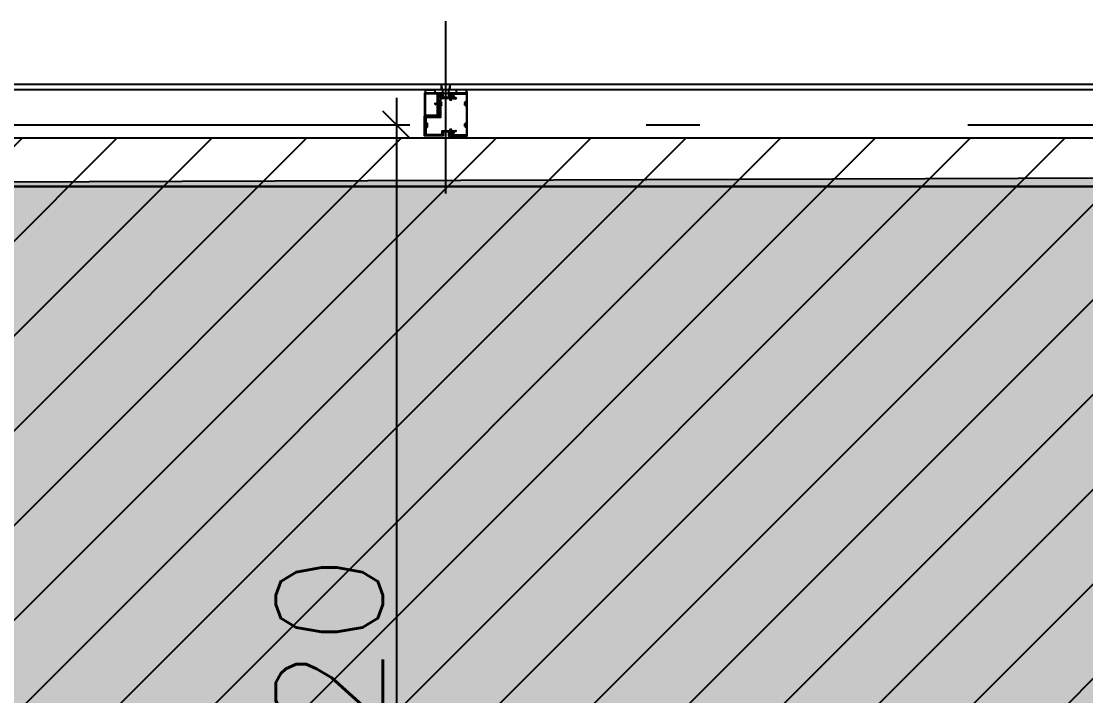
# Model space of a CAD drawing. Header units: millimetres. Extents: x 182 to 575, y -105 to 95.
# Drawn here: x 314.874 to 316.859, y -42.518 to -41.261 of the extents above; entities that cross this region are included whole.
import ezdxf

# ---------------------------------------------------------------- set-up
doc = ezdxf.new("R2010")
doc.units = ezdxf.units.MM
doc.header["$MEASUREMENT"] = 0
doc.linetypes.add('DASHDOT', pattern=[1, 0.5, -0.25, 0, -0.25])
doc.linetypes.add('XR_BL2_AND_MON-REV15$0$DASHDOT', pattern=[1, 0.5, -0.25, 0, -0.25])
for name, color, linetype in [('base', 253, 'Continuous'), ('construir', 10, 'Continuous'), ('Cota Nivel', 1, 'Continuous'), ('EIXOS', 31, 'DASHDOT'), ('FORRO', 253, 'Continuous'), ('XR_BL2_AND_MON-REV15$0$EIXOS_PERFIL', 181, 'XR_BL2_AND_MON-REV15$0$DASHDOT')]:
    doc.layers.add(name, color=color, linetype=linetype)
doc.layers.add('eletroduto eletrica', color=152, linetype='EL', lineweight=30)
doc.styles.add('SIMPLEX', font='simplex', dxfattribs={"height": 0.2})
doc.styles.get("Standard").update_dxf_attribs({"font": 'romans.shx'})
doc.linetypes.add('EL', pattern='A,0.5,-0.2,["EL",Standard,S=0.1,R=0,X=-0.08,Y=-0.05],-0.175', length=0.875)
doc.dimstyles.new('SA-25', dxfattribs={"dimtxt": 0.05, "dimasz": 0.05, "dimexe": 0.025, "dimexo": 0.05, "dimgap": 0.025, "dimtad": 1, "dimzin": 4, "dimdsep": 46, "dimtxsty": 'SIMPLEX', "dimblk": 'OBLIQUE', "dimcen": 0.025, "dimdle": 0.05, "dimclrt": 2, "dimaunit": 1, "dimadec": 3, "dimazin": 0, "dimtfac": 1, "dimtofl": 0, "dimtmove": 0, "dimatfit": 3, "dimldrblk": 'OPEN30', "dimfxl": 1, "dimtolj": 1, "dimtzin": 0, "dimarcsym": 0})

# ---------------------------------------------------------------- blocks, each defined once
blk = doc.blocks.new('XR_BL2_AND_MON-REV15$0$PERFIL_UNIT_ALCOA')
at = {"color": 1}
for p, q in [((-32.91961753182113, 82.69933568593115), (-31.7767175314948, 82.69933568593115)), ((-32.91961753182113, 75.74933568574488), (-32.91961753182113, 82.69933568593115)), ((-31.60281753074378, 79.65883568534628), (-31.60281753074378, 78.78993568522856)), ((-30.90791753167287, 79.65883568534628), (-31.60281753074378, 79.65883568534628)), ((-30.90791753167287, 81.83053568610922), (-30.90791753167287, 79.65883568534628)), ((-6.787240142934024, 94.73185392376035), (-9.38714418001473, 94.72592931380495)), ((-6.787240142934024, 94.73185392376035), (-9.38714418001473, 94.72592931380495)), ((-9.193908070679754, 91.60879497369751), (-5.469721206463873, 91.92512117279693)), ((-8.016974386293441, 95.88122871518135), (-7.037024117540568, 96.86117898253724)), ((-8.016974386293441, 96.3054927829653), (-7.461288190446794, 96.86117898253724)), ((-8.016974386293441, 96.72975685354322), (-7.88555225962773, 96.86117898253724)), ((-8.016974386293441, 95.88122871518135), (-7.037024117540568, 96.86117898253724)), ((-8.016974386293441, 96.3054927829653), (-7.461288190446794, 96.86117898253724)), ((-8.016974386293441, 96.72975685354322), (-7.88555225962773, 96.86117898253724)), ((-6.889913445338607, 95.65445733582601), (-8.016974386293441, 96.7815182749182)), ((-6.889913445338607, 95.65445733582601), (-8.016974386293441, 96.7815182749182)), ((-7.314177518710494, 95.65445733582601), (-8.016974386293441, 96.3572542029433)), ((-7.314177518710494, 95.65445733582601), (-8.016974386293441, 96.3572542029433)), ((-7.738441586494446, 95.65445733582601), (-8.016974386293441, 95.93299013702199)), ((-7.738441586494446, 95.65445733582601), (-8.016974386293441, 95.93299013702199)), ((-7.819481699727476, 95.65445733582601), (-6.612760050687939, 96.86117898253724)), ((-7.819481699727476, 95.65445733582601), (-6.612760050687939, 96.86117898253724)), ((-5.545874865725636, 94.73468282166868), (-7.672371028456837, 96.86117898253724)), ((-5.545874865725636, 94.73468282166868), (-7.672371028456837, 96.86117898253724)), ((-7.395217633806169, 95.65445733582601), (-6.188495985697955, 96.86117898253724)), ((-7.395217633806169, 95.65445733582601), (-6.188495985697955, 96.86117898253724)), ((-5.122575404122472, 94.73564742924646), (-7.248106959275901, 96.86117898253724)), ((-5.122575404122472, 94.73564742924646), (-7.248106959275901, 96.86117898253724)), ((-6.970953559968621, 95.65445733582601), (-5.764231916051358, 96.86117898253724)), ((-6.970953559968621, 95.65445733582601), (-5.764231916051358, 96.86117898253724)), ((-4.699275942053646, 94.73661203403026), (-6.823842886835337, 96.86117898253724)), ((-4.699275942053646, 94.73661203403026), (-6.823842886835337, 96.86117898253724)), ((-6.787240041419864, 94.98964271740988), (-4.915703773964196, 96.86117898253724)), ((-6.787240041419864, 95.41390678472817), (-5.339967846870422, 96.86117898253724)), ((-6.787240041419864, 94.98964271740988), (-4.915703773964196, 96.86117898253724)), ((-6.787240041419864, 95.41390678472817), (-5.339967846870422, 96.86117898253724)), ((-6.787240142934024, 94.73185392376035), (-6.787240142934024, 95.65445723338053)), ((-6.787240142934024, 94.73185392376035), (-6.787240142934024, 95.65445723338053)), ((-5.969174329657108, 94.73371821688488), (-6.787240041419864, 95.55178392957896)), ((-5.969174329657108, 94.73371821688488), (-6.787240041419864, 95.55178392957896)), ((-6.39247379405424, 94.73275360791013), (-6.787240041419864, 95.12751985900104)), ((-6.39247379405424, 94.73275360791013), (-6.787240041419864, 95.12751985900104)), ((-3.941399233881384, 94.73833896964788), (-6.787240142934024, 94.73185392376035)), ((-3.941399233881384, 94.73833896964788), (-6.787240142934024, 94.73185392376035)), ((-6.620384438429028, 94.73223425168544), (-4.491439709439874, 96.86117898253724)), ((-6.620384438429028, 94.73223425168544), (-4.491439709439874, 96.86117898253724)), ((-4.27597647998482, 94.73757664160803), (-6.399578821845353, 96.86117898253724)), ((-4.27597647998482, 94.73757664160803), (-6.399578821845353, 96.86117898253724)), ((-6.195151359308511, 94.73320326209068), (-4.067175642121583, 96.86117898253724)), ((-6.195151359308511, 94.73320326209068), (-4.067175642121583, 96.86117898253724)), ((-3.941399137023836, 94.827263366431), (-5.975314751733094, 96.86117898253724)), ((-3.941399137023836, 94.827263366431), (-5.975314751733094, 96.86117898253724)), ((-5.769918277859688, 94.7341722776182), (-3.64291157014668, 96.86117898253724)), ((-5.769918277859688, 94.7341722776182), (-3.64291157014668, 96.86117898253724)), ((-3.941399137023836, 95.25152743374929), (-5.551050682552159, 96.86117898253724)), ((-3.941399137023836, 95.25152743374929), (-5.551050682552159, 96.86117898253724)), ((-5.469721206463873, 91.92512117279693), (-1.429329792503268, 91.87240014132112)), ((-5.344685194548219, 94.73514128755778), (-3.218647500965744, 96.86117898253724)), ((-5.344685194548219, 94.73514128755778), (-3.218647500965744, 96.86117898253724)), ((-3.920064968522638, 95.65445733582601), (-5.126786613371223, 96.86117898253724)), ((-3.920064968522638, 95.65445733582601), (-5.126786613371223, 96.86117898253724)), ((-4.919452115427703, 94.73611030075699), (-2.794383437838405, 96.86117898253724)), ((-4.919452115427703, 94.73611030075699), (-2.794383437838405, 96.86117898253724)), ((-3.495800895150751, 95.65445733582601), (-4.702522547449917, 96.86117898253724)), ((-3.495800895150751, 95.65445733582601), (-4.702522547449917, 96.86117898253724)), ((-4.494219032116234, 94.73707931349054), (-3.941399137023836, 95.28989921323955)), ((-4.494219032116234, 94.73707931349054), (-3.941399137023836, 95.28989921323955)), ((-3.071536831557751, 95.65445733582601), (-4.278258478268981, 96.86117898253724)), ((-3.071536831557751, 95.65445733582601), (-4.278258478268981, 96.86117898253724)), ((-4.068985951133072, 94.73804832668975), (-3.941399137023836, 94.86563514126465)), ((-4.068985951133072, 94.73804832668975), (-3.941399137023836, 94.86563514126465)), ((-3.941399233881384, 95.65445723338053), (-3.941399233881384, 94.73833896964788)), ((-3.941399233881384, 95.65445723338053), (-3.941399233881384, 94.73833896964788)), ((-1.675266659352928, 94.74350299080834), (-3.941399233881384, 94.73833896964788)), ((-1.675266659352928, 94.74350299080834), (-3.941399233881384, 94.73833896964788)), ((-2.758609904907644, 95.76579448254779), (-3.853994403965771, 96.86117898253724)), ((-2.758609904907644, 95.76579448254779), (-3.853994403965771, 96.86117898253724)), ((-3.576841009315103, 95.65445733582601), (-2.758609904907644, 96.47268844023347)), ((-3.576841009315103, 95.65445733582601), (-2.758609904907644, 96.47268844023347)), ((-2.758609904907644, 96.19005855033174), (-3.429730338975787, 96.86117898253724)), ((-2.758609904907644, 96.19005855033174), (-3.429730338975787, 96.86117898253724)), ((-3.152576941996813, 95.65445733582601), (-2.758609904907644, 96.04842436965555)), ((-3.152576941996813, 95.65445733582601), (-2.758609904907644, 96.04842436965555)), ((-2.758609904907644, 96.61432261765003), (-3.005466272123158, 96.86117898253724)), ((-2.758609904907644, 96.61432261765003), (-3.005466272123158, 96.86117898253724)), ((38.82458246918395, 81.83053568610922), (38.82458246918395, 79.65883568534628)), ((38.82458246918395, 79.65883568534628), (39.51948246825486, 79.65883568534628)), ((39.51948246825486, 79.65883568534628), (39.51948246825486, 78.78993568522856)), ((40.83628246746957, 82.69933568593115), (39.69338246900588, 82.69933568593115)), ((40.83628246746957, 75.74933568574488), (40.83628246746957, 82.69933568593115)), ((-31.7767175314948, 75.74933568574488), (-32.91961753182113, 75.74933568574488)), ((-31.60281753074378, 78.78993568522856), (-30.90791753167287, 78.78993568522856)), ((-30.90791753167287, 78.78993568522856), (-30.90791753167287, 76.61793568590656)), ((38.82458246918395, 78.78993568522856), (38.82458246918395, 76.61793568590656)), ((39.51948246825486, 78.78993568522856), (38.82458246918395, 78.78993568522856)), ((39.69338246900588, 75.74933568574488), (40.83628246746957, 75.74933568574488)), ((-32.94631753163412, 42.68873568624258), (-31.80341753177345, 42.68873568624258)), ((-32.94631753163412, 35.73873568559065), (-32.94631753163412, 42.68873568624258)), ((-30.93461753195152, 41.81993568595499), (-30.93461753195152, 39.64823568426073)), ((12.67196690151468, 41.77807273063809), (12.67215593205765, 41.77803736226633)), ((12.67215593205765, 41.77803736226633), (12.67215593205765, 39.7530359653756)), ((12.67215593205765, 39.7530359653756), (13.48215648951009, 39.7530359653756)), ((13.48215648951009, 42.58803792111576), (13.48196690157056, 42.58807273069397)), ((14.61615727422759, 42.58803792111576), (13.48215648951009, 42.58803792111576)), ((13.48215648951009, 39.7530359653756), (13.48215648951009, 38.94303540652618)), ((14.61615727422759, 36.10803345078602), (14.61615727422759, 42.58803792111576)), ((14.61615727422759, 40.32003635587171), (15.18356266478077, 40.32003635587171)), ((15.01346254721284, 38.37603501556441), (15.23669869964942, 40.92753677396104)), ((15.23669869964942, 40.92753677396104), (15.75275005819276, 40.32003635587171)), ((15.52959490427747, 37.76853459654376), (15.75275005819276, 40.32003635587171)), ((15.75275005819276, 40.32003635587171), (16.32185645028949, 40.32003635587171)), ((16.15175633272156, 38.37603501556441), (16.37507348693907, 40.92753677396104)), ((16.37507348693907, 40.92753677396104), (16.89104384370148, 40.32003635587171)), ((16.66780768893659, 37.76853459654376), (16.89104384370148, 40.32003635587171)), ((16.89104384370148, 40.32003635587171), (17.46015023533255, 40.32003635587171)), ((17.29005011776462, 38.37603501556441), (17.51328627020121, 40.92753677396104)), ((17.51328627020121, 40.92753677396104), (18.02941862633452, 40.32003635587171)), ((17.80618247389793, 37.76853459654376), (18.02941862633452, 40.32003635587171)), ((18.02941862633452, 40.32003635587171), (18.59868702106178, 40.32003635587171)), ((18.42858690442517, 38.37603501556441), (18.65174205834046, 40.92753677396104)), ((18.65174205834046, 40.92753677396104), (19.16771241184324, 40.32003635587171)), ((18.94447625940666, 37.76853459654376), (19.16771241184324, 40.32003635587171)), ((19.16771241184324, 40.32003635587171), (19.17322041792795, 40.32003635587171)), ((19.16771241184324, 40.32003635587171), (19.57044469099492, 40.32003635587171)), ((19.42399658868089, 38.37603501556441), (19.64715174259618, 40.92753677396104)), ((19.64715174259618, 40.92753677396104), (20.16312210028991, 40.32003635587171)), ((19.93988594505936, 37.76853459654376), (20.16312210028991, 40.32003635587171)), ((20.16312210028991, 40.32003635587171), (20.73230949323624, 40.32003635587171)), ((20.56220937520266, 38.37603501556441), (20.78544552763924, 40.92753677396104)), ((20.78544552763924, 40.92753677396104), (21.30149688618258, 40.32003635587171)), ((21.07817973056808, 37.76853459654376), (21.30149688618258, 40.32003635587171)), ((21.30149688618258, 40.32003635587171), (21.87060327874497, 40.32003635587171)), ((21.700584160164, 38.37603501556441), (21.92382031492889, 40.92753677396104)), ((21.92382031492889, 40.92753677396104), (22.43979067075998, 40.32003635587171)), ((22.21655451646075, 37.76853459654376), (22.43979067075998, 40.32003635587171)), ((22.43979067075998, 40.32003635587171), (23.00897806324065, 40.32003635587171)), ((22.83887794520706, 38.37603501556441), (23.06211409997195, 40.92753677396104)), ((23.06211409997195, 40.92753677396104), (23.57816545432433, 40.32003635587171)), ((23.35501030087471, 37.76853459654376), (23.57816545432433, 40.32003635587171)), ((23.57816545432433, 40.32003635587171), (23.58367346040905, 40.32003635587171)), ((24.01799575937912, 38.84210933698341), (24.11430482612923, 39.94306209636852)), ((-31.80341753177345, 35.73873568559065), (-32.94631753163412, 35.73873568559065)), ((-31.62951753335074, 39.64823568426073), (-31.62951753335074, 38.77933568414301)), ((-30.93461753195152, 39.64823568426073), (-31.62951753335074, 39.64823568426073)), ((-31.62951753335074, 38.77933568414301), (-30.93461753195152, 38.77933568414301)), ((-30.93461753195152, 38.77933568414301), (-30.93461753195152, 36.60733568575233)), ((-6.787240142934024, 23.71654458111152), (-9.38714418001473, 23.72246919106692)), ((-6.787240142934024, 23.71654458111152), (-9.38714418001473, 23.72246919106692)), ((-9.193908070679754, 26.83960353164002), (-5.469721206463873, 26.52327733114362)), ((-6.889913445338607, 22.7939411685802), (-8.016974386293441, 21.666880230885)), ((-7.314177518710494, 22.7939411685802), (-8.016974386293441, 22.09114430099726)), ((-7.738441586494446, 22.7939411685802), (-8.016974386293441, 22.51540836831555)), ((-6.889913445338607, 22.7939411685802), (-8.016974386293441, 21.666880230885)), ((-7.314177518710494, 22.7939411685802), (-8.016974386293441, 22.09114430099726)), ((-7.738441586494446, 22.7939411685802), (-8.016974386293441, 22.51540836831555)), ((-8.016974386293441, 22.56716979015619), (-7.037024117540568, 21.58721952186897)), ((-8.016974386293441, 22.56716979015619), (-7.037024117540568, 21.58721952186897)), ((-8.016974386293441, 22.1429057228379), (-7.461288190446794, 21.58721952186897)), ((-8.016974386293441, 22.1429057228379), (-7.461288190446794, 21.58721952186897)), ((-8.016974386293441, 21.71864165132865), (-7.88555225962773, 21.58721952186897)), ((-8.016974386293441, 21.71864165132865), (-7.88555225962773, 21.58721952186897)), ((-7.819481699727476, 22.7939411685802), (-6.612760050687939, 21.58721952186897)), ((-7.819481699727476, 22.7939411685802), (-6.612760050687939, 21.58721952186897)), ((-5.545874865725636, 23.71371568413451), (-7.672371028456837, 21.58721952186897)), ((-5.545874865725636, 23.71371568413451), (-7.672371028456837, 21.58721952186897)), ((-7.395217633806169, 22.7939411685802), (-6.188495985697955, 21.58721952186897)), ((-7.395217633806169, 22.7939411685802), (-6.188495985697955, 21.58721952186897)), ((-5.122575404122472, 23.7127510746941), (-7.248106959275901, 21.58721952186897)), ((-5.122575404122472, 23.7127510746941), (-7.248106959275901, 21.58721952186897)), ((-6.970953559968621, 22.7939411685802), (-5.764231916051358, 21.58721952186897)), ((-6.970953559968621, 22.7939411685802), (-5.764231916051358, 21.58721952186897)), ((-4.699275942053646, 23.71178647177294), (-6.823842886835337, 21.58721952186897)), ((-4.699275942053646, 23.71178647177294), (-6.823842886835337, 21.58721952186897)), ((-3.941399233881384, 23.71005953615531), (-6.787240142934024, 23.71654458111152)), ((-6.787240142934024, 23.71654458111152), (-6.787240142934024, 22.79394127056003)), ((-3.941399233881384, 23.71005953615531), (-6.787240142934024, 23.71654458111152)), ((-6.787240142934024, 23.71654458111152), (-6.787240142934024, 22.79394127056003)), ((-6.39247379405424, 23.71564489649609), (-6.787240041419864, 23.3208786463365)), ((-6.39247379405424, 23.71564489649609), (-6.787240041419864, 23.3208786463365)), ((-5.969174329657108, 23.71468028798699), (-6.787240041419864, 22.89661457622424)), ((-5.969174329657108, 23.71468028798699), (-6.787240041419864, 22.89661457622424)), ((-6.787240041419864, 23.45875578839332), (-4.915703773964196, 21.58721952186897)), ((-6.787240041419864, 23.45875578839332), (-4.915703773964196, 21.58721952186897)), ((-6.787240041419864, 23.03449171921238), (-5.339967846870422, 21.58721952186897)), ((-6.787240041419864, 23.03449171921238), (-5.339967846870422, 21.58721952186897)), ((-6.620384438429028, 23.7161642536521), (-4.491439709439874, 21.58721952186897)), ((-6.620384438429028, 23.7161642536521), (-4.491439709439874, 21.58721952186897)), ((-4.27597647998482, 23.71082186372951), (-6.399578821845353, 21.58721952186897)), ((-4.27597647998482, 23.71082186372951), (-6.399578821845353, 21.58721952186897)), ((-6.195151359308511, 23.71519524278119), (-4.067175642121583, 21.58721952186897)), ((-6.195151359308511, 23.71519524278119), (-4.067175642121583, 21.58721952186897)), ((-3.941399137023836, 23.62113513983786), (-5.975314751733094, 21.58721952186897)), ((-3.941399137023836, 23.62113513983786), (-5.975314751733094, 21.58721952186897)), ((-5.769918277859688, 23.71422622771934), (-3.64291157014668, 21.58721952186897)), ((-5.769918277859688, 23.71422622771934), (-3.64291157014668, 21.58721952186897)), ((-3.941399137023836, 23.19687107065693), (-5.551050682552159, 21.58721952186897)), ((-3.941399137023836, 23.19687107065693), (-5.551050682552159, 21.58721952186897)), ((-5.469721206463873, 26.52327733114362), (-1.429329792503268, 26.57599836494774)), ((-5.344685194548219, 23.71325721684843), (-3.218647500965744, 21.58721952186897)), ((-5.344685194548219, 23.71325721684843), (-3.218647500965744, 21.58721952186897)), ((-3.920064968522638, 22.7939411685802), (-5.126786613371223, 21.58721952186897)), ((-3.920064968522638, 22.7939411685802), (-5.126786613371223, 21.58721952186897)), ((-4.919452115427703, 23.71228820458055), (-2.794383437838405, 21.58721952186897)), ((-4.919452115427703, 23.71228820458055), (-2.794383437838405, 21.58721952186897)), ((-3.495800895150751, 22.7939411685802), (-4.702522547449917, 21.58721952186897)), ((-3.495800895150751, 22.7939411685802), (-4.702522547449917, 21.58721952186897)), ((-4.494219032116234, 23.71131919045001), (-3.941399137023836, 23.15849929256365)), ((-4.494219032116234, 23.71131919045001), (-3.941399137023836, 23.15849929256365)), ((-3.071536831557751, 22.7939411685802), (-4.278258478268981, 21.58721952186897)), ((-3.071536831557751, 22.7939411685802), (-4.278258478268981, 21.58721952186897)), ((-4.068985951133072, 23.71035017911345), (-3.941399137023836, 23.58276336314157)), ((-4.068985951133072, 23.71035017911345), (-3.941399137023836, 23.58276336314157)), ((-3.941399233881384, 22.79394127056003), (-3.941399233881384, 23.71005953615531)), ((-3.941399233881384, 22.79394127056003), (-3.941399233881384, 23.71005953615531)), ((-1.675266659352928, 23.7048955145292), (-3.941399233881384, 23.71005953615531)), ((-1.675266659352928, 23.7048955145292), (-3.941399233881384, 23.71005953615531)), ((-2.758609904907644, 22.68260402278975), (-3.853994403965771, 21.58721952186897)), ((-2.758609904907644, 22.68260402278975), (-3.853994403965771, 21.58721952186897)), ((-3.576841009315103, 22.7939411685802), (-2.758609904907644, 21.97571006417274)), ((-3.576841009315103, 22.7939411685802), (-2.758609904907644, 21.97571006417274)), ((-2.758609904907644, 22.25833995547146), (-3.429730338975787, 21.58721952186897)), ((-2.758609904907644, 22.25833995547146), (-3.429730338975787, 21.58721952186897)), ((-3.152576941996813, 22.7939411685802), (-2.758609904907644, 22.39997413614765)), ((-3.152576941996813, 22.7939411685802), (-2.758609904907644, 22.39997413614765)), ((-2.758609904907644, 21.83407588629052), (-3.005466272123158, 21.58721952186897)), ((-2.758609904907644, 21.83407588629052), (-3.005466272123158, 21.58721952186897)), ((9.183582467027009, 26.62423568591475), (9.101482468191534, 25.94823568593711)), ((9.101482468191534, 25.94823568593711), (9.101548387203366, 25.94863229803741)), ((9.183592213783413, 26.6245628115721), (9.183582467027009, 26.62423568591475)), ((9.474372726399451, 25.07212061621249), (9.47438246756792, 25.07183568598703)), ((9.47438246756792, 24.18843568582088), (9.47437272593379, 24.18867122055963)), ((9.47438246756792, 25.07183568598703), (9.47438246756792, 24.18843568582088)), ((9.481382466852665, 26.88803568622097), (9.481403387151659, 26.88839888572693)), ((18.038282467518, 26.88803568622097), (9.481382466852665, 26.88803568622097)), ((9.77437272388488, 23.88867122121155), (9.774205157067627, 23.8884889408946)), ((9.774205157067627, 23.8884889408946), (11.7779659149237, 23.88848894229159)), ((9.790482468437403, 25.37143568508327), (9.79048885172233, 25.37167640961707)), ((16.62708246847615, 24.92663568584248), (9.790482468437403, 25.37143568508327)), ((10.09790630359203, 25.88839224632829), (10.09788246685639, 25.88803568575531)), ((10.09788246685639, 25.88803568575531), (16.65018246881664, 25.39403568441048)), ((11.52589140273631, 22.48932985030115), (11.52588246855885, 22.48903568414971)), ((11.52588246855885, 22.48903568414971), (11.98178246757016, 21.36183568602428)), ((11.703882467933, 22.72103568445891), (11.70391651475802, 22.72133592423052)), ((12.07808246696368, 22.72103568445891), (11.703882467933, 22.72103568445891)), ((11.76819530967623, 39.34803568571806), (26.49538246681914, 39.34803568571806)), ((11.98178246757016, 21.36183568602428), (11.98179053328931, 21.36210191948339)), ((12.07796591427177, 23.58848894061521), (12.07796591427177, 22.72118894103914)), ((12.07796591427177, 22.72118894103914), (12.07808246696368, 22.72103568445891)), ((12.15265205642208, 21.24689592514187), (12.15258246846497, 21.24663568614051)), ((12.15258246846497, 21.24663568614051), (15.13668246846646, 21.24663568614051)), ((12.67215593205765, 36.91803400823846), (12.67196690198034, 36.91807273076847)), ((13.46255447575822, 38.94303540652618), (12.67215593205765, 38.94303540652618)), ((12.67215593205765, 38.94303540652618), (12.67215593205765, 36.91803400823846)), ((13.48196690157056, 36.10807273117825), (13.48215648951009, 36.10803345078602)), ((13.48215648951009, 36.10803345078602), (14.61615727422759, 36.10803345078602)), ((14.61615727422759, 38.37603501556441), (15.01346254721284, 38.37603501556441)), ((15.01346254721284, 38.37603501556441), (15.52959490427747, 37.76853459654376)), ((15.13668246846646, 21.24663568614051), (15.13669324340299, 21.24689592514187)), ((15.21116591524333, 22.72118894103914), (15.21116591477767, 23.58848894201219)), ((15.21128246933222, 22.72103568445891), (15.21116591524333, 22.72118894103914)), ((15.58538246853277, 22.72103568445891), (15.21128246933222, 22.72103568445891)), ((15.30755086336285, 21.36209226213396), (15.30758246872574, 21.36183568602428)), ((15.30758246872574, 21.36183568602428), (15.76338246883824, 22.48903568414971)), ((15.51116591552272, 23.8884889408946), (18.03819334832951, 23.8884889408946)), ((15.58264994015917, 38.37603501556441), (16.15175633272156, 38.37603501556441)), ((15.58540938375518, 22.72133592423052), (15.58538246853277, 22.72103568445891)), ((15.76338246883824, 22.48903568414971), (15.76343223033473, 22.48932139202952)), ((16.15175633272156, 38.37603501556441), (16.66780768893659, 37.76853459654376)), ((16.62719360832125, 24.9268913208507), (16.62708246847615, 24.92663568584248)), ((16.65018246881664, 25.39403568441048), (16.65029336279258, 25.39433173695579)), ((16.72110572550446, 38.37603501556441), (17.29005011776462, 38.37603501556441)), ((16.83793091587722, 25.19471417786554), (16.83778246678412, 25.19443568587303)), ((16.83778246678412, 25.19443568587303), (16.83778246678412, 25.12623568437994)), ((16.83778246678412, 25.12623568437994), (16.83793091587722, 25.1266028881073)), ((17.29005011776462, 38.37603501556441), (17.80618247389793, 37.76853459654376)), ((17.85931851016358, 38.37603501556441), (18.42858690442517, 38.37603501556441)), ((18.03836091468111, 26.88839121442288), (18.03819334832951, 26.8881889404729)), ((18.03819334832951, 23.8884889408946), (18.03836091700941, 23.88867122121155)), ((18.33828246826306, 26.58803568594158), (18.33836091775447, 26.58839122019708)), ((18.33828246826306, 24.18843568582088), (18.33828246826306, 26.58803568594158)), ((18.33836091775447, 24.18867122055963), (18.33828246826306, 24.18843568582088)), ((18.42858690442517, 38.37603501556441), (18.94447625940666, 37.76853459654376)), ((18.98894528998062, 38.37603501556441), (19.42399658868089, 38.37603501556441)), ((18.99769329698756, 38.37603501556441), (19.07480535004288, 38.37603501556441)), ((19.42399658868089, 38.37603501556441), (19.93988594505936, 37.76853459654376)), ((19.99302198365331, 38.37603501556441), (20.56220937520266, 38.37603501556441)), ((20.56220937520266, 38.37603501556441), (21.07817973056808, 37.76853459654376)), ((21.13139676628634, 38.37603501556441), (21.700584160164, 38.37603501556441)), ((21.700584160164, 38.37603501556441), (22.21655451646075, 37.76853459654376)), ((22.26969055179507, 38.37603501556441), (22.83887794520706, 38.37603501556441)), ((22.83887794520706, 38.37603501556441), (23.35501030087471, 37.76853459654376)), ((23.40806533861905, 38.37603501556441), (23.48517739167437, 38.37603501556441)), ((-33.61941753234714, 19.0292356852442), (-33.61941753234714, 13.38163568591699)), ((-33.61941753234714, 13.38163568591699), (-15.17321753175929, 13.38163568591699)), ((-15.17321753175929, 19.22023568535224), (-21.34021753305569, 19.22023568535224)), ((-15.17321753175929, 19.22023568535224), (-21.34021753305569, 19.22023568535224)), ((-21.34021753305569, 13.38163568591699), (-15.17321753175929, 13.38163568591699)), ((-18.55221753241494, 19.22023568535224), (-12.94991753203794, 19.22023568535224)), ((-15.17321753175929, 19.22023568535224), (-15.17321753175929, 13.38163568591699)), ((-0.3770175334066153, 19.22423568600789), (-3.533517531584948, 4.265935685951263)), ((-3.533402089495212, 13.26553568569943), (-3.533402089960873, 3.265535686165094)), ((-3.533402089495212, 8.265876229852438), (-3.533402089495212, 4.265876229852438)), ((10.02394529338926, 19.22427260689437), (-0.3758254726417363, 19.22427260689437)), ((9.624332192353904, 19.22423568600789), (12.78083219053224, 4.265935685951263)), ((12.7807167484425, 13.26553568569943), (12.78071675030515, 3.265535686165094)), ((12.7807167484425, 8.265876229852438), (12.7807167484425, 4.265876229852438)), ((24.42053219070658, 19.22023568535224), (24.42053219070658, 13.38163568591699)), ((30.58753219200298, 13.38163568591699), (24.42053219070658, 13.38163568591699)), ((42.86673219129443, 13.38163568591699), (24.42053219070658, 13.38163568591699)), ((26.17768246820197, 19.22023568535224), (32.3446824690327, 19.22023568535224)), ((26.17768246820197, 19.22023568535224), (44.62388246925548, 19.22023568535224)), ((42.86673219129443, 19.0292356852442), (42.86673219129443, 13.38163568591699))]:
    blk.add_line(p, q, dxfattribs=at)
for points in [[(-33.2757994714193, 19.22427260689437), (-0.3757959972135723, 19.22427260689437), (-0.3759175315499306, 19.22423568600789), (-0.3759175315499306, 23.82423568423837), (-0.3757986407727003, 23.82427260559052), (-3.375845994800329, 23.8242726046592, 0.9999999999999999), (-3.375845994800329, 22.82427260698751), (-2.575845994986594, 22.82427260698751), (-2.575917533133179, 21.52423568582162), (-8.17584599321708, 21.52427260717377), (-8.17584599321708, 22.82427260698751), (-7.375845992937684, 22.82427260559052, 0.9999999999999999), (-7.375845992937684, 23.82427260559052), (-10.37589599844068, 23.82427260559052), (-10.37589863687754, 22.92427260382101, -0.414213562373095), (-12.37589864060283, 20.92427260568365), (-31.67579599330202, 20.92427260382101, -0.414213562373095), (-33.67579599842429, 22.92427260708064), (-33.675795994699, 95.52427983377129, -0.414213562373095), (-31.67579599935561, 97.52427983703092), (-10.37589864060283, 97.52427983703092), (-10.3760175332427, 97.52423568582162), (-10.3760175332427, 95.43203568598256), (-10.37589863687754, 95.43208315875381, 0.419197494284036), (-9.582198640797287, 94.62478034989908), (-7.375848636031151, 94.62478034757078, 1.022616365831233), (-7.398203726857901, 95.62428034981713), (-8.175848638173193, 95.62428034981713), (-8.175917531829327, 96.9242356843315), (-2.575848639011383, 96.92428034823388), (-2.575848639011383, 95.62428034981713), (-3.375848636031151, 95.62428034702316, 0.9999999999999999), (-3.37584863929078, 94.62428034981713), (-0.3757986407727003, 94.62428034981713), (-0.3759175315499306, 94.62423568591475), (-0.3759175315499306, 99.22423568600789), (-35.37591753201559, 99.22423568600789), (-35.37579947244376, 99.22427708702162), (-35.37579946639016, 17.62427260400727, 0.414213562373095), (-34.97579947253689, 17.22427260689437), (-34.07579946797341, 17.22427260363474, 0.414213562373095), (-33.67579947179183, 17.6242726072669), (-33.67579946760088, 18.82427260372788, -0.414213562373095), (-33.27579946629703, 19.22427260549739)], [(39.92399528902024, 96.52422692952678), (13.82414013054222, 96.5242269304581, 0.414213562373095), (11.82414012774825, 94.5242269304581), (11.82414013054222, 91.12427677214146, -0.414213562373095), (10.12414012709633, 89.42427677148953), (-3.516221593599766, 89.42427677148953), (-3.516221593599766, 86.42427677288651), (-5.316221595276147, 86.42427677288651), (-5.316221595276147, 89.42427677148953), (-13.10169469891116, 88.74252786347643, -1.000008177162538), (-13.29370143637061, 90.93540958641097), (-5.426058231852949, 91.62422981392592), (-5.426217531319708, 91.62423568451777), (9.624140126630664, 91.62422692961991), (9.62414012895897, 98.82422693166882, -0.414213562373095), (10.02414012653753, 99.2242269301787), (44.22399529302493, 99.22422693157569, -0.414213562373095), (44.6239952892065, 98.82422692980617), (44.62399529386312, 62.61326361773536, -0.4066161547032847), (44.22410123748705, 62.22369602229446), (17.87408136064187, 62.2236960218288, 0.414213562373095), (17.47408135328442, 61.82369602238759), (17.47408135840669, 27.25431042024866, -0.414213562373095), (17.07408135337755, 26.85431041987613), (-5.42280068481341, 26.85431041987613), (-13.01419128198177, 27.51894444972277, -1.000008133071462), (-12.76999537739903, 30.3078875457868), (-5.306239930912852, 29.65431041875854), (-5.306239930912852, 32.65431041968986), (-3.506239929236472, 32.65431041968986), (-3.506239929236472, 29.65431041875854), (12.77408135822043, 29.65431041968986, 0.414213562373095), (14.77408135449514, 31.65431041782722), (14.77408135822043, 64.52369602490216, -0.414213562373095), (15.17408135440201, 64.92369602387771), (39.92399529227987, 64.92369602434337, 0.414213562373095), (41.92399528855458, 66.92369602434337), (41.92399529134855, 94.52422693092376, 0.414213562373095), (39.92399529181421, 96.5242269304581)], [(18.62394529255107, 55.6237356858328), (18.62394529255107, 30.32406822778285), (18.22408134769648, 30.32406822405756, 0.9999999837246302), (18.22408134536818, 28.82406822638586), (18.62394529255107, 28.82406822638586), (18.62394529255107, 23.82406823104247), (15.72383062634617, 23.82406822917983, 0.4141730847669455), (15.32388589717448, 23.42406823066995), (15.32388589717448, 22.82403580704704), (16.07548327557743, 22.82404873799533, -0.5857085802182689), (16.41679947357625, 22.21546315541491), (15.68343311082572, 21.01545318868011, -0.2612703939562208), (15.34212376922369, 20.82403876818717), (11.90564804757014, 20.82403876865283, -0.2538860518657964), (11.57024661218747, 21.00608030846342), (10.79041516501456, 22.20610977197066, -0.5950412691196618), (11.12581657385454, 22.82406822917983), (11.92388589866459, 22.82406822917983), (11.9238859070465, 23.42406823299825, 0.4141730847669455), (11.52394118811935, 23.82406823104247), (10.02392817288637, 23.82406823290512, 0.414213562373095), (9.62392816785723, 23.42406823066995), (9.623928172979504, 19.62425008649006, 0.414213562373095), (10.0239281677641, 19.22425008146092), (44.22399529442191, 19.22425007075071, 0.414213562373095), (44.62399529339746, 19.62425008136779), (44.62399529479444, 61.72373567381874, 0.414213562373095), (44.22399529302493, 62.1237356858328), (19.02394529618323, 62.12373568257317, 0.414213562373095), (18.62394529255107, 61.72373568592593), (18.62394529255107, 57.12373568629846), (18.22408061334863, 57.12373568257317, 0.9999995016505137), (18.22408135747537, 55.6237356858328), (18.62394529255107, 55.6237356858328)], [(19.72394529497251, 22.32435008138418), (18.52390302577987, 22.32435006927699, 0.414213562373095), (18.12390302494168, 21.92435008147731), (18.12390302587301, 21.1242500692606, 0.414213562373095), (18.52390302484855, 20.72425008146092), (43.12399529060349, 20.72425008146092), (43.12399529060349, 60.6237356858328), (20.12394529487938, 60.6237356858328), (20.12394529627636, 22.72435007803142, -0.414213562373095), (19.72394529636949, 22.32435007812455)], [(12.69248246774077, 22.04543568566442), (12.69248246774077, 23.70403568586335), (12.69242636207491, 23.70430268906057, -0.414213562373095), (12.87673812359571, 23.8886009240523), (12.8767824685201, 23.88843568507582), (14.41258246777579, 23.88843568507582), (14.41260636085644, 23.8886009240523, -0.414213562373095), (14.59691136097535, 23.70429592393339), (14.59688246902078, 23.70403568586335), (14.59688246902078, 22.04543568566442), (14.59691136097535, 22.04555092472583, -0.414213562373095), (14.41260636085644, 21.86124592507258), (14.41258246777579, 21.86103568598628), (12.8767824685201, 21.86103568598628), (12.87673136172816, 21.86124592507258, -0.414213562373095), (12.69242636207491, 22.04555092472583)]]:
    blk.add_lwpolyline(points, format="xyb", dxfattribs=at)
for points in [[(-6.787240142934024, 95.65445723338053), (-8.016974488273263, 95.65445723338053), (-8.016974488273263, 96.86117888148874), (-2.758610005490482, 96.86117888148874), (-2.758610005490482, 95.65445723338053), (-3.941399233881384, 95.65445723338053)], [(-6.787240142934024, 95.65445723338053), (-8.016974488273263, 95.65445723338053), (-8.016974488273263, 96.86117888148874), (-2.758610005490482, 96.86117888148874), (-2.758610005490482, 95.65445723338053), (-3.941399233881384, 95.65445723338053)], [(-6.787240142934024, 22.79394127056003), (-8.016974488273263, 22.79394127056003), (-8.016974488273263, 21.5872196238488), (-2.758610005490482, 21.5872196238488), (-2.758610005490482, 22.79394127056003), (-3.941399233881384, 22.79394127056003)], [(-6.787240142934024, 22.79394127056003), (-8.016974488273263, 22.79394127056003), (-8.016974488273263, 21.5872196238488), (-2.758610005490482, 21.5872196238488), (-2.758610005490482, 22.79394127056003), (-3.941399233881384, 22.79394127056003)]]:
    blk.add_lwpolyline(points, dxfattribs=at)
for centre, radius, start, end in [((-31.77638705214486, 81.8304354539141), 0.8687458127693364, 0, 90), ((-9.186178596224636, 93.17383081186563), 1.565054925188017, 97.37760676373414, 269.7170270804604), ((-1.615366546902806, 93.30254917265847), 1.442198297643752, 277.411536690581, 92.38040153742439), ((39.69334532925859, 81.8304354539141), 0.8687458127693364, 90, 180), ((-31.77638705214486, 76.61796057689935), 0.8687458124485504, 270, 0), ((39.69334532925859, 76.61796057689935), 0.8687458124485504, 180, 270), ((-31.8029996715486, 41.81993902893737), 0.8687458127693364, 0, 90), ((-31.8029996715486, 36.60746415378526), 0.8687458124485504, 270, 0), ((-9.186178596224636, 25.27456769160926), 1.565054925188017, 90.28297291953965, 262.6223932362659), ((-1.615366546902806, 25.14584933081642), 1.442198297643752, 267.6195984625756, 82.58846330941897), ((9.597906304523349, 25.88839265890419), 0.4999999974245335, 173.0802361045899, 359.9999527360515), ((9.481404521968216, 26.58839888684452), 0.300000000154213, 90.00021670029122, 173.076361139192), ((9.77437272388488, 25.07210960611701), 0.2999999986736062, 86.92056393056174, 179.9978972749571), ((9.77437272388488, 24.18867122009397), 0.2999999992425725, 179.9999999218263, 269.9999999218264), ((11.70391651475802, 22.5370309241116), 0.1843049994931787, 90, 194.9998166799933), ((11.77796591445804, 23.58848894108087), 0.3000000010615619, 359.9999999218264, 89.99999992182634), ((12.15265205642208, 21.43120092479512), 0.1843049991983078, 202.0191582994728, 270), ((15.13669324386865, 21.43120092479512), 0.1843049994931787, 269.9999998697195, 337.977602751572), ((15.51116591505706, 23.58848894108087), 0.2999999996973199, 89.9999998176126, 179.9999998176126), ((15.58540938375518, 22.5370309241116), 0.1843049994645038, 344.997461063563, 90), ((16.6379309175536, 25.1266028881073), 0.1999999999497957, 266.9225082837386, 0), ((16.6379309175536, 25.19471417786554), 0.2000000000416491, 0, 86.45616112653377), ((18.03836091933772, 26.58839121693745), 0.2999999974235831, 5.992690583892827e-07, 90.00000059926906), ((18.03836091700941, 24.18867122055963), 0.2999999992425725, 270, 0)]:
    blk.add_arc(centre, radius, start, end, dxfattribs=at)
at = {"color": 1, "extrusion": (0, 0, -1)}
for centre, major_axis, start_param in [((13.48196690157056, 41.77807273063809), (0.5727564926019111, -0.5727564926019113), 2.356194489910486), ((13.48196690157056, 36.91807273076847), (0.5727564926019113, 0.5727564926019111), 2.356194489910485)]:
    blk.add_ellipse(centre, major_axis=major_axis, ratio=0.9999999994362818, start_param=start_param, end_param=3.9269908172691, dxfattribs=at)
at = {"color": 1}
for points, knots in [([(24.98691842751577, 39.34803568571806), (24.90275937085971, 39.43673074711114), (24.7394632557407, 39.56600683648139), (24.69329322548583, 39.58010084461421), (24.63489218428731, 39.61695587169379), (24.61310316994786, 39.67122590728104), (24.49038808513433, 39.68726391950622), (24.51039509754628, 39.71982594253495), (24.41967503679916, 39.79863899713382), (24.35074398992583, 39.80001599807292), (24.31251196283847, 39.86821804475039), (24.25978092523292, 39.87234904803336), (24.17335386481136, 39.90774607192725), (24.12029883079231, 39.99384913127869), (23.97709072940052, 39.96185410954058), (23.96834272611886, 40.00081513635814), (23.87081865780056, 39.99530713260174), (23.83542163437232, 40.04431216651574), (23.72356055723503, 40.06755918217823), (23.68079252541065, 40.19780727149919), (23.66864251811057, 40.25264430977404), (23.58820946281776, 40.26649531908333), (23.56156044453382, 40.34231137204915), (23.51296041114256, 40.35446137888357), (23.51798241445795, 40.38443140080199)], [0, 0, 0, 0, 0.07678008874728348, 0.1022614459983359, 0.1564012445306411, 0.1850596853462326, 0.2279140498619126, 0.2449544608802323, 0.3117164183928242, 0.3420190300522461, 0.3771183087383948, 0.4074209203978166, 0.4329022781145304, 0.5250130936154226, 0.5667534049445546, 0.5870179830058562, 0.6254969493604716, 0.6578537745670666, 0.6881563862264884, 0.8051926273876767, 0.8254572049833169, 0.8966844980123846, 0.9221658557290984, 1, 1, 1, 1]), ([(24.98691842751577, 39.34803568571806), (24.92001238046214, 39.32373566925526), (24.80110429786146, 39.29425164917484), (24.76667927531525, 39.30332365492359), (24.71516324020922, 39.28882464347407), (24.70738723594695, 39.18433457333595), (24.63076118240133, 39.16230255784467), (24.58799315243959, 39.09175150841475), (24.55194812780246, 39.11394552467391), (24.4664930687286, 39.07101549394429), (24.44178805174306, 39.05157548142597), (24.36410899832845, 39.04541947692633), (24.34458798542619, 39.00500044925138), (24.29056094586849, 38.96579642221332), (24.27160693425685, 38.98005243204534), (24.23936891229823, 38.93420640006661), (24.21166689367965, 38.92132739163935), (24.11924582766369, 38.91193138528615), (24.11300882464275, 38.88941336981952), (24.03686877153814, 38.82380332425237), (24.01929176039994, 38.78751529753208), (23.90297568077222, 38.75106527283788), (23.88799066841602, 38.7038422417827), (23.82521562557667, 38.69841523701325), (23.81970762368292, 38.67087521729991), (23.68468052800745, 38.63555919285864), (23.6594085120596, 38.55763713922352), (23.539852429647, 38.52353611728176), (23.52980842348188, 38.44310306152329), (23.48031738679856, 38.41515804221854), (23.48687839321792, 38.39831003081053), (23.41648934455588, 38.24076492199674), (23.41648934455588, 38.23072091350332), (23.38668132200837, 38.2011558949016)], [0, 0, 0, 0, 0.05143914280991961, 0.07258540209037503, 0.09494484918887952, 0.1489253296279001, 0.1773178792452988, 0.2081168839745768, 0.2292631432550322, 0.2639622312336984, 0.2863216783322029, 0.316683706974929, 0.3418309890394243, 0.3702235391224844, 0.3851762024616712, 0.4103234845261665, 0.432682931624671, 0.4664475538145972, 0.4842293674518491, 0.5197929947263529, 0.5449402767908481, 0.5836679751908723, 0.6088152572553676, 0.6354052706786456, 0.6531870847815587, 0.6848081176564135, 0.7667237151259201, 0.7983447484664362, 0.8299657818069522, 0.8551130638714475, 0.8700657272106342, 0.927124262287805, 1, 1, 1, 1])]:
    blk.add_open_spline(points, degree=3, knots=knots, dxfattribs=at)
at = {"layer": 'XR_BL2_AND_MON-REV15$0$EIXOS_PERFIL', "linetype": 'ByBlock', "ltscale": 0.1}
blk.add_line((4.623657329473644, 206.7142182835378), (4.623657329473644, -114.6027992665768), dxfattribs=at)
blk = doc.blocks.new('XR_BL2_AND_MON-REV15$0$A$C10B331E6')
at = {"layer": 'base'}
for p, q in [((-0.1498839000006882, 7.105427357601002e-15), (-0.1498838999988195, -9.313307820316751, 2.330029509348321)), ((-0.06000000000787509, 7.105427357601002e-15, 197.4959817417792), (-0.06000000000818062, -9.313307820316751, 199.8260112511276)), ((-0.04988390000560727, -1.682895361909686e-05, 179.8525311989623), (-0.04988390000612952, -9.313307820316751, 199.8260112511276))]:
    blk.add_line(p, q, dxfattribs=at)
at = {"layer": 'base', "linetype": 'ByBlock', "ltscale": 0.1, "xscale": -0.001000000000203727, "yscale": 0.001000000000203727, "zscale": 0.0009999999999763531, "rotation": 90}
blk.add_blockref('XR_BL2_AND_MON-REV15$0$PERFIL_UNIT_ALCOA', (-0.04661890972321459, -6.253667334127712), dxfattribs=at)
blk = doc.blocks.new('_Oblique')
at = {"color": 0, "linetype": 'ByBlock', "lineweight": -2}
blk.add_line((-0.5, -0.5), (0.5, 0.5), dxfattribs=at)
blk = doc.blocks.new('*D139')
at = {"layer": 'Cota Nivel', "color": 0, "lineweight": -2, "transparency": 16777216}
for p, q in [((315.5734860804685, -41.40338017881825), (315.5734860804685, -43.70338017881169)), ((301.9891603734922, -41.45338017881825), (315.5984860804684, -41.45338017881824)), ((301.9891603734922, -43.6533801788117), (315.5984860804684, -43.65338017881169))]:
    blk.add_line(p, q, dxfattribs=at)
at = {"layer": 'Defpoints', "color": 0, "transparency": 16777216}
for p in [(301.9391603734922, -41.45338017881825), (301.9391603734922, -43.6533801788117), (315.5734860804685, -43.65338017881169)]:
    blk.add_point(p, dxfattribs=at)
at = {"layer": 'Cota Nivel', "color": 0, "lineweight": -2, "transparency": 16777216, "xscale": 0.05, "yscale": 0.05, "zscale": 0.05}
for p, rotation in [((315.5734860804685, -41.45338017881824), 90), ((315.5734860804685, -43.65338017881169), 270)]:
    blk.add_blockref('_Oblique', p, dxfattribs=dict(at, rotation=rotation))
at = {"layer": 'Cota Nivel', "color": 2, "transparency": 16777216, "insert": (315.4484860804684, -42.55338017881505), "char_height": 0.2, "attachment_point": 5, "rotation": 90, "style": 'SIMPLEX'}
blk.add_mtext('\\A1;2.20', dxfattribs=at)
blk = doc.blocks.new('_Open30')
at = {"color": 0, "linetype": 'ByBlock', "lineweight": -2}
for p, q in [((-1, 0.26794919), (0, 0)), ((0, 0), (-1, -0.26794919)), ((0, 0), (-1, 0))]:
    blk.add_line(p, q, dxfattribs=at)

msp = doc.modelspace()

# ---------------------------------------------------------------- hatches: boundary and pattern name
at = {"layer": 'construir'}
h = msp.add_hatch(dxfattribs=at)
h.set_pattern_fill('ANSI31', color=256)
h.set_pattern_definition([(45, (0, -50), (-0.08838834764831845, 0.08838834764831845), [])])
edge = h.paths.add_edge_path()
edge.add_line((325.0408201916215, -42.98586665040977), (325.0408201916216, -41.56838013559417))
edge.add_line((325.0408201916216, -41.56838013559417), (321.9241101846069, -41.56838013559417))
edge.add_line((321.9241101846069, -41.56838013559417), (321.9241101845987, -41.47838013558584))
edge.add_line((321.9241101845987, -41.47838013558584), (312.6108191933504, -41.47838013558584))
edge.add_line((312.6108191933504, -41.47838013558584), (312.6108191932412, -43.29911606688592))
edge.add_line((312.6108191932412, -43.29911606688592), (312.9650823550651, -43.65337922870975))
edge.add_line((312.9650823550651, -43.65337922870975), (312.5358191932409, -44.08264422568573))
edge.add_line((312.5358191932409, -44.08264422568573), (312.1491287176586, -43.728380135598))
edge.add_line((312.1491287176586, -43.728380135598), (310.7127626092837, -43.72714104828915))
edge.add_line((310.7127626092837, -43.72714104828915), (310.7127626092839, -47.63962849998994))
edge.add_line((310.7127626092839, -47.63962849998994), (312.6358191932474, -47.63875988241959))
edge.add_line((312.6358191932474, -47.63875988241959), (312.6358191932479, -47.07695096646))
edge.add_arc((325.0259085088563, -63.79343850899647), 20.80757720179194, 89.9589391617904, 126.54546360761299, ccw=False)
at = {"layer": 'FORRO', "transparency": 33554602}
h = msp.add_hatch(color=256, dxfattribs=at)
h.dxf.hatch_style = 1
h.paths.add_polyline_path([(315.0650847492598, -44.09178633993088), (318.3665551560073, -44.09178633993088), (318.3665551560073, -52.15838013559795), (317.2461070110831, -52.15838013559795), (317.2753289288228, -52.20337922871268), (337.1665560314195, -52.20337922871272), (337.4408191932478, -51.92911606688716), (337.4408191932478, -47.64838063559084), (339.3688777739594, -47.61626065793238), (339.3688777739594, -43.72338891268948), (337.9375008917352, -43.72338891268948), (337.5408191932476, -44.12007061118157), (337.0811997854739, -43.64630906778422), (337.470819193245, -43.25668966001336), (337.4708191932449, -41.47838013558811), (312.6108191933504, -41.56838013559315), (312.6358191932409, -43.28168966001493), (313.0004386010125, -43.64630906778649), (312.5478902610603, -44.11299954336931), (312.1416156693674, -43.72086708730679), (310.685455318468, -43.72338013559789), (310.685455318468, -47.64338063558961), (312.6358191932409, -47.64338063558961), (312.6408191932421, -51.92911606688716), (312.9150823550676, -52.20337922871266), (317.2753289288228, -52.20337922871267), (317.2461070110831, -52.15838013559795), (315.0650847492598, -52.15838013559795)])
h.paths.add_polyline_path([(319.215084717786, -44.09178633993122), (324.6165551245334, -44.09178633993122), (324.6165551245334, -52.15838013559829), (319.215084717786, -52.15838013559829)], flags=16)
h.paths.add_polyline_path([(325.4650852587098, -44.09178633993122), (330.8665556654572, -44.09178633993122), (330.8665556654572, -52.15838013559829), (325.4650852587098, -52.15838013559829)], flags=16)
h.paths.add_polyline_path([(331.7150832304839, -44.09178633993088), (335.0165536372313, -44.09178633993088), (335.0165536372313, -52.15838013559795), (331.7150832304839, -52.15838013559795)], flags=16)

# ---------------------------------------------------------------- linework, layer by layer
at = {"layer": 'base'}
msp.add_line((312.6108191933504, -41.56838013559315, 195.1659522324309), (321.9229866450364, -41.56838013559496, 195.1659522324309), dxfattribs=at)
at = {"layer": 'construir'}
msp.add_lwpolyline([(337.4708191932446, -41.47838013558766), (328.1575282018907, -41.47838013558948), (328.1575282018816, -41.56838013559417), (325.1108191931448, -41.56838013559417), (324.9708191932446, -41.56838013559417), (321.9241101846069, -41.56838013559417), (321.9241101845987, -41.47838013558584), (312.6108191933504, -41.47838013558584), (312.6108191932412, -43.29911606688592), (312.9650823550651, -43.65337922870975), (312.5408191932415, -44.07764420430948), (312.1915551245288, -43.72838013559766), (310.685455318468, -43.72838013559766)], dxfattribs=at)
at = {"layer": 'EIXOS', "linetype": 'DASHDOT', "ltscale": 2}
msp.add_line((301.9391603734921, -41.45338017881824), (348.4549714798632, -41.45338017881824), dxfattribs=at)
at = {"layer": 'eletroduto eletrica'}
msp.add_lwpolyline([(312.5358191932473, -47.32695558452012), (312.5358191932473, -41.56838013559221), (328.1045173555976, -41.56838013559221)], dxfattribs=at)
at = {"layer": 'FORRO', "color": 2, "elevation": 195.1659522324309}
msp.add_lwpolyline([(310.685455318468, -43.72338013559789), (310.685455318468, -47.64338063558961), (312.6358191932409, -47.64338063558961), (312.6408191932421, -51.92911606688716), (312.9150823550676, -52.20337922871266), (337.1665560314195, -52.20337922871272), (337.4408191932478, -51.92911606688716), (337.4408191932478, -47.64838063559084), (339.3688777739594, -47.61626065793239), (339.3688777739594, -43.72338891268948), (337.9375008917352, -43.72338891268948), (337.5408191932476, -44.12007061118157), (337.0811997854739, -43.64630906778422), (337.470819193245, -43.25668966001336), (337.4708191932449, -41.47838013558811), (312.6108191933504, -41.56838013559315), (312.6358191932409, -43.28168966001493), (313.0004386010125, -43.64630906778649), (312.5478902610603, -44.11299954336931), (312.1416156693674, -43.72086708730679)], close=True, dxfattribs=at)

# ---------------------------------------------------------------- block references
at = {"layer": 'base', "xscale": -1, "rotation": 270}
msp.add_blockref('XR_BL2_AND_MON-REV15$0$A$C10B331E6', (321.9241101845989, -41.3284962355861, 175.1924721802656), dxfattribs=at)

# ---------------------------------------------------------------- dimensions: what is measured, and where the dimension line sits
at = {"layer": 'Cota Nivel'}
dim = msp.add_linear_dim(base=(315.5734860804685, -43.65338017881169), p1=(301.9391603734921, -41.45338017881824), p2=(301.9391603734921, -43.65338017881169), angle=90, dimstyle='SA-25', dxfattribs=at)
dim.commit()
dim.dimension.update_dxf_attribs({"geometry": '*D139', "text_midpoint": (315.4484860804684, -42.55338017881505)})

doc.saveas('drawing.dxf')
